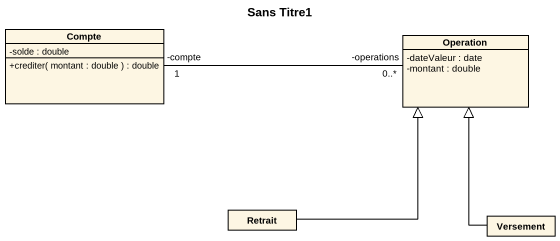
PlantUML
@startuml
title Sans Titre1
hide circle
hide empty members
skinparam classAttributeIconSize 0
class Compte {
  -solde : double
  +crediter( montant : double ) : double
}
class Operation {
  -dateValeur : date
  -montant : double
}
class Retrait
class Versement
Operation "-operations\n0..*" -left- "-compte\n1" Compte
Retrait -up-|> Operation
Versement -up-|> Operation
@enduml
